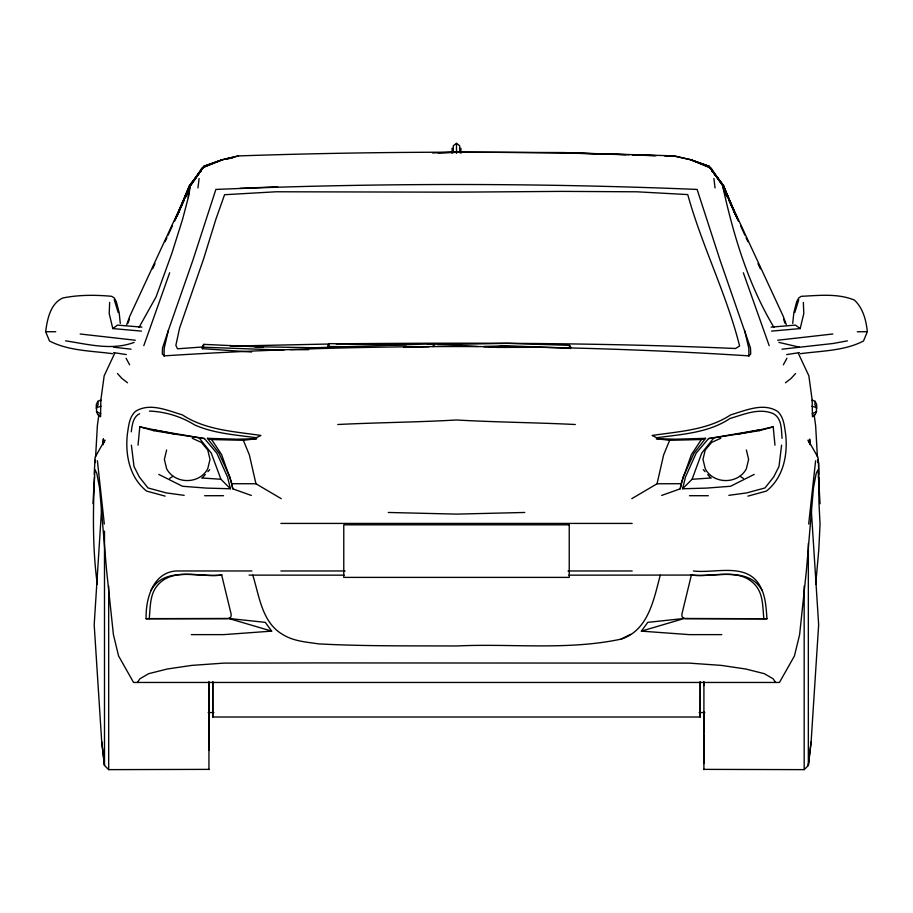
<?xml version="1.0" encoding="UTF-8"?>
<svg xmlns="http://www.w3.org/2000/svg" width="913" height="913" viewBox="0 0 913 913"><rect width="100%" height="100%" fill="white"/><g stroke="black" fill="none" stroke-linecap="round" stroke-linejoin="round"><path stroke-width="1.37" d="M104.493 531.126L104.493 765.459L108.67 769.636L208.94 769.374M108.67 769.636L108.67 586.032M208.94 750.269L208.929 683.266M212.752 681.863L212.786 717.013L700.203 717.013L700.191 681.851M700.203 717.013L700.248 681.863M703.9 763.61L703.9 733.984M703.9 732.272L703.912 683.266M94.222 474.44L95.078 457.31L104.869 440.032L104.15 442.622M163.998 356.332L164.214 348.138L168.346 330.426L192.848 260.376L215.879 189.425C376.167 182.862 536.833 182.862 697.11 189.425L720.129 260.376L750.497 347.979L750.703 354.153L748.283 355.819C553.997 343.448 359.037 343.448 164.751 355.819L162.331 354.153L162.525 347.979L168.346 330.426M97.862 401.343L98.182 404.391L96.687 407.529L96.516 411.58L97.737 414.616L100.567 416.819L100.829 400.008L97.862 401.343L96.356 404.391L96.185 408.59M109.64 302.374L109.218 313.57L112.801 328.577L141.435 331.111M92.966 503.691L94.484 476.757M95.283 462.594L95.443 459.753M95.603 456.922L97.36 425.743L98.866 414.65M101.754 506.521L94.187 624.72L101.754 742.326L104.493 765.459M327.71 347.876L327.95 345.011L329.239 343.608L406.331 344.726M329.239 343.608L329 346.472L349.953 346.86M437.601 344.658L507.833 343.322L569.552 345.365L569.301 348.23L507.651 345.776L483.799 346.472M570.465 348.64L570.625 346.735L569.552 345.365M191.296 634.626L223.776 634.626L271.675 631.134L265.295 622.358L228.718 618.466L146.114 618.763C145.601 599.19 152.619 572.565 176.198 570.967L251.942 570.967M146.114 618.763L149.196 618.592C150.497 607.099 149.584 593.861 158.063 584.742C173.972 567.007 201.568 577.929 222.007 574.893M138.034 445.19L139.792 426.839L175.855 434.257L204.455 438.571L216.849 453.19L227.508 476.974L230.418 488.763L206.521 488.101L182.486 486.275L158.771 474.395M808.69 524.039L815.606 460.78M792.712 323.407L793.854 312.566L796.707 301.632L798.795 297.878L801.317 296.314C818.87 295.47 837.872 293.221 854.42 300.103C863.105 308.183 866.106 320.315 867.35 331.727L863.481 341.017C844.365 350.934 821.426 350.843 800.359 353.696M815.138 401.343L814.818 404.391L816.313 407.529L816.484 411.58L815.263 414.616L812.433 416.819L812.171 400.008L815.138 401.343L816.644 404.391L816.815 408.59M138.993 327.47L156.066 296.885L171.986 252.947L182.646 219.074L188.261 197.619L190.486 185.373L201.762 168.334L203.245 167.399L221.597 159.912L238.544 155.918C383.802 150.976 529.232 150.965 674.49 155.918L691.403 159.912L711.238 168.334L722.514 185.373L783.297 316.423L786.264 324.629M188.261 197.619L189.196 189.721M808.347 765.208L811.086 741.892M703.9 769.374L804.17 769.636L808.347 765.459L811.086 742.326L818.653 624.72L811.178 507.936M197.961 187.952L199.102 178.514M251.623 352.007L202.298 348.675L202.652 345.81L203.77 344.361L254.476 346.689L325.131 347.944M202.298 348.675L203.428 347.237L203.77 344.361M781.608 445.145L778.994 466.509L773.653 477.02L765.014 487.941L746.674 492.917L728.825 495.337M433.173 346.7L433.527 343.824L312.417 347.83M100.761 400.784L104.162 375.825L114.661 353.399M815.708 584.4L818.778 549.843L820.045 524.233L818.95 502.344L818.573 462.914L817.922 457.31L808.131 440.032L808.85 442.622M131.255 431.838C132.18 425.355 132.876 416.842 139.632 413.703M680.231 488.82L681.098 483.696L691.369 454.685L701.355 439.552L705.566 438.354L694.028 453.202L683.084 476.985L680.231 488.82L661.663 495.439M631.796 498.669L657.04 483.776L663.648 454.857L669.651 440.306L701.355 439.552M166.634 449.983L164.374 459.365L166.634 468.757C174.897 484.495 199.491 484.495 207.753 468.757L210.013 459.365L207.753 449.983L201.419 442.451L192.266 438.274M771.565 331.111L800.199 328.577L803.782 313.57L803.36 302.374M762.252 590.802C748.58 565.295 713.977 577.906 691.381 575.064L681.828 614.438L682.159 616.96L684.339 618.466L766.943 618.763C766.144 607.099 765.562 594.945 759.308 584.697C745.396 562.271 714.674 573.684 693.401 570.967M754.229 474.395L730.514 486.275L706.479 488.101L682.582 488.763L685.492 476.974L696.151 453.19L708.545 438.571L760.232 429.783L773.208 426.839L774.966 445.19M660.293 575.133C653.799 599.248 648.504 630.347 621.102 639.111C567.178 650.672 511.177 643.334 456.523 645.982C410.599 645.753 364.641 646.336 318.751 643.893C306.391 642.033 293.313 641.268 282.494 634.352C261.871 622.324 259.315 595.869 252.775 575.133M794.801 312.566L798.772 299.647M200.483 172.112L201.762 168.334M143.809 345.673L169.658 272.77M127.991 323.236L129.406 319.253M126.724 324.629L129.703 316.423L190.486 185.373M682.582 488.763L692.077 479.268L701.755 453.053L713.909 437.841L759.251 430.674L773.208 426.839M201.271 170.411L189.584 185.67L177.076 215.867L189.687 185.499L204.078 166.166L222.783 159.592L203.245 167.399L200.871 170.697M174.52 221.288L189.276 185.955L201.202 170.469M177.932 214.178L179.576 210.275M180.671 207.662L188.318 189.436M186.161 196.455L189.596 188.637L185.362 197.665M152.619 268.81L155.005 263.629M165.116 241.648L166.908 237.757M168.095 235.177L172.26 226.116M175.239 219.656L184.164 200.244M783.354 364.789L786.915 358.261M137.452 682.456L139.837 678.827L148.682 673.68L167.273 669.012L191.753 665.394L223.788 663.123L317.051 662.918L689.258 663.123L721.304 665.394L745.784 669.012L764.341 673.68L773.185 678.827L775.571 682.456M231.788 158.052L222.27 159.718L204.078 166.166L200.86 170.868M199.262 173.173L191.308 184.723L189.687 185.499M150.793 590.802C164.466 565.295 199.08 577.906 221.676 575.064L231.217 614.438L230.898 616.96L228.718 618.466L271.675 631.134M204.078 166.166L190.589 184.974L199.296 172.888M641.383 631.134L647.762 622.358L684.339 618.466L641.383 631.134L689.269 634.626L721.761 634.626M720.734 438.274L711.581 442.451L705.247 449.983L702.987 459.365L705.247 468.757C713.51 484.495 738.103 484.495 746.366 468.757L748.626 459.365L746.366 449.983M795.554 373.508L791.069 378.461L785.465 382.787M202.56 477.567L205.254 474.6M207.936 471.644L209.728 469.659M759.251 430.674L760.232 429.783L737.145 434.257M459.696 152.597L459.696 145.749L456.5 143.364L453.305 145.749L453.305 152.597M112.801 328.577L117.526 325.108L141.892 327.128M169.647 478.435L172.968 476.278M812.285 413.783L816.484 411.58M621.091 639.111L630.552 634.352M96.687 407.529L101.046 406.228M747.895 496.124L766.429 491.08C783.354 477.567 787.851 455.165 785.694 434.588C784.427 426.565 784.016 417.424 777.693 411.478C763.245 402.188 745.385 410.622 730.697 414.844C707.541 430.149 678.793 431.472 652.122 435.467L656.744 437.749C681.737 434.268 708.477 432.956 730.046 418.451C743.958 414.491 759.023 407.506 773.368 413.703C781.973 418.302 781.345 429.977 782.064 438.354M65.576 340.846C88.241 344.269 111.854 350.82 134.143 342.375M238.544 155.918L224.518 159.102L232.724 157.881M847.424 340.846L833.238 343.471L781.973 349.188M786.686 354.586L799.354 352.601M708.545 438.571L713.909 437.841M832.839 333.998L777.659 340.241M207.434 438.354L211.645 439.552L243.349 440.306L256.713 438.697L237.232 439.199L207.434 438.354L218.972 453.202L229.916 476.985L232.769 488.82L251.337 495.439M771.108 327.128L795.474 325.108L800.199 328.577M489.368 347.419L507.651 345.776M202.823 346.974L177.476 348.789L175.867 345.297L179.633 327.95L203.565 259.007L215.902 219.211L224.564 194.72L276.103 191.776L456.477 192.175L561.175 191.388L636.875 191.798L687.751 194.583C701.971 246.088 726.68 294.26 739.61 346.016L735.558 348.504C605.308 342.809 474.886 342.615 344.532 343.745L336.132 343.893M692.077 479.268L711.318 477.967M239.914 188.386L277.643 186.777M337.753 424.511C377.377 422.536 416.99 422.251 456.523 419.991C496.067 422.251 535.68 422.536 575.304 424.511M432.545 152.95L456.523 152.163L563.732 152.562L629.251 154.754M438.194 152.916L456.523 152.357M524.77 512.467L456.523 514.11L388.287 512.467M705.566 438.354L675.768 439.199L656.287 438.697L669.651 440.306M230.27 346.13L329.137 344.018M403.569 347.397L428.939 346.792M496.569 347.408L538.168 347.317M857.261 331.75L866.448 331.704M685.115 618.672L766.943 618.763M657.04 483.776L681.098 483.696M691.05 574.893C711.489 577.929 739.074 567.007 754.983 584.742C763.462 593.861 762.56 607.099 763.861 618.592M149.196 618.592L227.942 618.672M204.66 495.725L223.525 495.702M691.381 575.064L568.925 575.167M280.884 523.423L632.161 523.423M280.873 570.967L345.034 570.967M568.023 570.967L632.184 570.967M344.121 575.167L249.101 575.122M208.175 712.562L213.87 712.562M699.13 712.562L704.813 712.562M290.311 349.69L308.662 349.702M689.475 495.702L708.34 495.725M212.786 717.013L212.797 681.851M211.645 439.552L221.631 454.685L231.902 483.696L255.96 483.776L281.238 498.669M46.552 331.704L55.739 331.75M283.795 350.136L203.428 347.237M563.412 152.791L597.262 153.852M600.081 153.943L625.473 154.731M632.526 154.959L655.089 155.667M632.104 154.856L656.321 155.667M478.047 346.495L426.793 343.608M483.753 346.689L505.117 347.397M201.682 477.967L220.923 479.268L230.418 488.763M254.476 346.689L262.967 347.374M149.447 411.067C165.31 411.706 181.105 416.488 194.595 424.899C213.882 433.481 235.543 434.85 256.256 437.749L260.89 435.467C234.219 431.472 205.482 430.149 182.315 414.844C167.638 410.622 149.778 402.188 135.318 411.478C128.995 417.424 128.596 426.565 127.318 434.588C125.161 455.165 129.657 477.567 146.582 491.08L165.127 496.124M112.641 353.696C91.574 350.843 68.635 350.934 49.519 341.017L45.65 331.727C47.271 319.356 50.261 303.755 62.723 298.003C78.849 294.762 95.363 294.819 111.683 296.314L114.205 297.878L116.293 301.632L119.147 312.566L120.288 323.407M135.341 340.241L80.161 333.998M113.577 347.18L131.027 349.188M184.175 495.337L166.326 492.917L147.986 487.941L139.347 477.02L134.006 466.509L131.392 445.145M113.646 352.601L126.314 354.586M139.792 426.839L153.749 430.674L175.855 434.257M204.455 438.571L152.756 429.783L153.749 430.674M711.752 170.411L723.438 185.67L735.958 215.867L723.347 185.499L708.956 166.166L690.753 159.718L674.833 156.283L664.869 155.952L674.49 155.918M778.857 342.375L799.423 347.18M811.954 406.228L816.313 407.529M723.347 185.499L708.956 166.166L690.228 159.592L709.766 167.399L712.14 170.697M96.516 411.58L100.715 413.783M740.032 476.278L743.353 478.435M127.535 382.787L121.931 378.461L117.446 373.508M723.438 185.67L738.514 221.288M703.272 469.659L705.064 471.644M707.746 474.6L710.44 477.567M433.527 343.824L434.736 345.171M199.091 437.841L211.245 453.053L220.923 479.268M711.82 170.469L723.747 185.955M713.726 172.888L722.423 184.974L713.749 173.173M712.151 170.868L708.956 166.166M774.007 327.47C747.975 284.069 733.242 234.515 722.514 185.373M126.085 358.261L129.646 364.789M798.361 353.399L808.861 375.814L812.262 400.784M723.484 188.603L727.65 197.665M728.836 200.244L737.761 219.656M740.74 226.116L744.905 235.177M746.092 237.757L747.884 241.648M757.995 263.629L760.381 268.81M723.416 188.637L726.851 196.455M724.705 189.436L732.363 207.662M733.459 210.275L735.091 214.178M243.349 440.306L249.352 454.857L255.96 483.776M783.594 319.253L785.009 323.236M743.342 272.77L769.191 345.673M711.238 168.334L712.517 172.112M114.228 299.647L118.199 312.566M744.631 330.426L748.774 348.138L748.991 356.332M231.902 483.696L232.769 488.82M97.303 584.4C92.19 546.339 93.035 507.925 94.872 469.693L96.801 473.299L99.585 487.999L106.604 570.522L113.406 634.626L118.576 655.945L133.549 682.456L779.462 682.456L794.447 655.945L799.617 634.626L806.407 570.522L813.437 487.999L816.211 473.299L818.139 469.693L818.927 486.332M814.145 414.65L815.651 425.743L817.409 456.922M97.394 460.78L104.31 524.039M713.898 178.514L715.039 187.952M101.754 741.892L104.493 765.208M817.569 459.753L817.728 462.594M818.527 476.757L820.045 503.691M818.573 462.914L818.778 474.44M808.347 543.372L808.347 765.459M804.17 586.032L804.17 769.636M703.9 681.497L703.9 685.606M703.9 711.672L703.9 769.636M460.894 148.168L460.894 153.338M456.5 143.364L456.5 153.373M452.095 148.168L452.095 153.338M208.94 681.497L208.94 769.636M103.363 439.05L102.975 444.585L103.363 439.05M569.233 524.827L343.767 524.827L343.767 577.393L569.233 577.393L569.233 524.827M810.059 444.551L809.637 439.05L810.025 444.585"/></g></svg>
